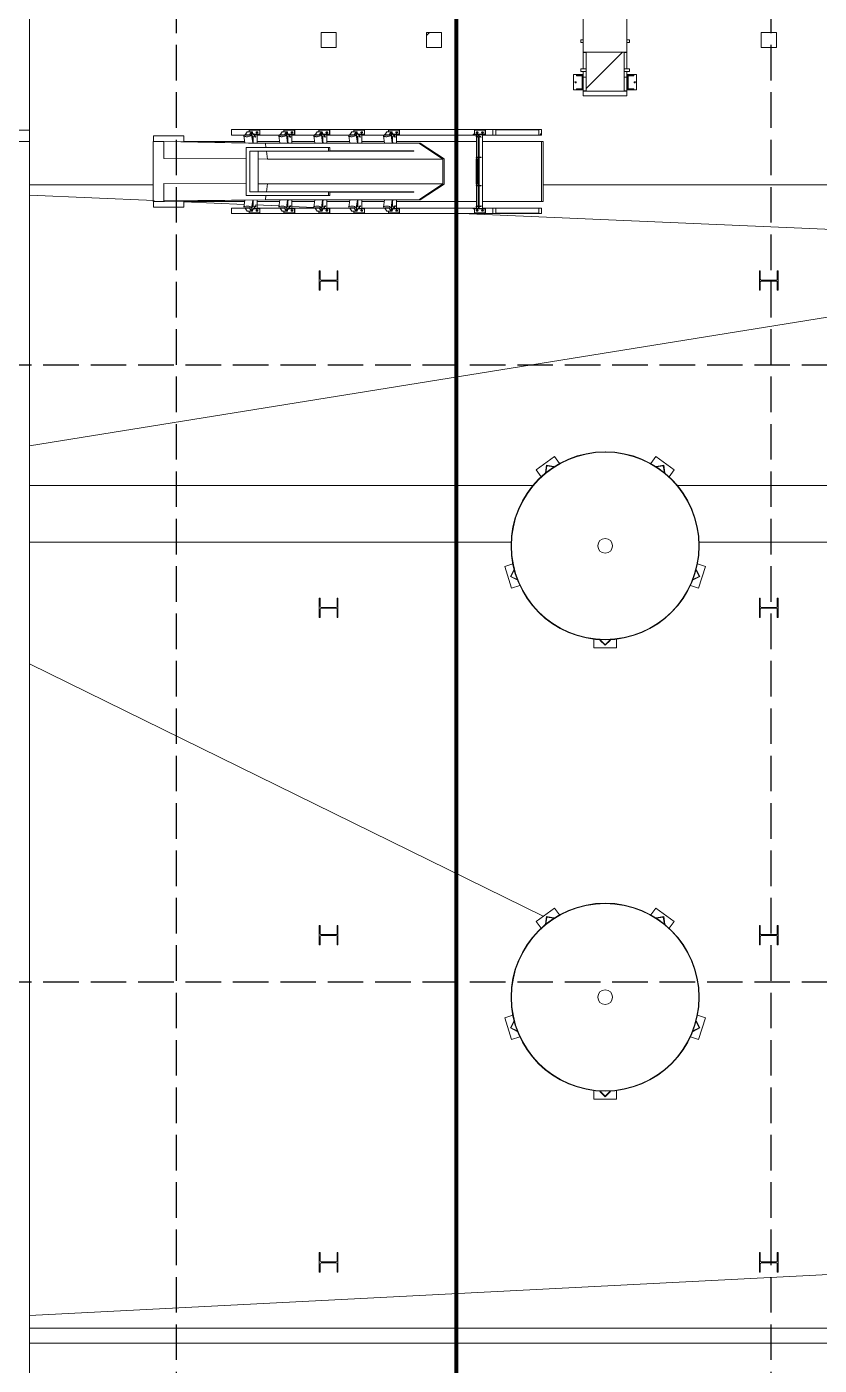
# Model space of a CAD drawing. Header units: millimetres. Extents: x 91119 to 792617, y 23924 to 150567.
# Drawn here: x 671117 to 681647, y 88344 to 106135 of the extents above; entities that cross this region are included whole.
import ezdxf

# ---------------------------------------------------------------- set-up
doc = ezdxf.new("R2010")
doc.units = ezdxf.units.MM
doc.header["$LTSCALE"] = 100
doc.linetypes.add('121217 IES and EMR$0$XKITLINE03', pattern=[6.299213, 4.724409, -1.574803])
doc.linetypes.add('DASHED', pattern=[19.05, 12.7, -6.35])
for name, color, linetype in [('121217 IES and EMR$0$grid', 8, 'Continuous'), ('121217 IES and EMR$0$Xref', 8, 'Continuous'), ('FA', 1, 'Continuous')]:
    doc.layers.add(name, color=color, linetype=linetype)

msp = doc.modelspace()

# ---------------------------------------------------------------- linework, layer by layer
at = {"layer": '121217 IES and EMR$0$grid', "linetype": '121217 IES and EMR$0$XKITLINE03'}
for p, q in [((673102, 144949), (673102, 30568)), ((681002, 144949), (681002, 30568)), ((768187, 101636), (614302, 101636)), ((768187, 93436), (614302, 93436))]:
    msp.add_line(p, q, dxfattribs=at)
at = {"layer": '121217 IES and EMR$0$Xref', "linetype": 'Continuous', "lineweight": 20}
for p, q in [((671152, 104762), (671152, 110498)), ((678512, 106264), (678512, 105797)), ((679092, 106264), (679092, 105797)), ((678477, 105962), (678477, 105927)), ((678512, 105962), (678477, 105962)), ((678477, 105927), (678512, 105927)), ((679127, 105962), (679092, 105962)), ((679092, 105927), (679127, 105927)), ((679127, 105962), (679127, 105927)), ((678512, 105792), (678512, 105797)), ((679092, 105797), (678512, 105797)), ((678512, 105577), (678512, 105792)), ((678512, 105792), (678550, 105792)), ((678550, 105792), (678550, 105285)), ((679054, 105792), (679092, 105792)), ((679054, 105285), (679054, 105792)), ((679092, 105792), (679092, 105797)), ((679092, 105792), (679092, 105577)), ((678477, 105542), (678477, 105577)), ((678550, 105577), (678477, 105577)), ((678477, 105542), (678550, 105542)), ((678512, 105465), (678512, 105542)), ((679127, 105577), (679054, 105577)), ((679054, 105542), (679127, 105542)), ((679092, 105542), (679092, 105465)), ((679127, 105542), (679127, 105577)), ((678383, 105499), (678487, 105499)), ((678383, 105296), (678383, 105499)), ((678420, 105494), (678480, 105494)), ((678420, 105484), (678420, 105494)), ((678480, 105484), (678420, 105484)), ((678480, 105494), (678496, 105494)), ((678480, 105484), (678480, 105494)), ((678480, 105484), (678496, 105484)), ((678487, 105499), (678496, 105499)), ((678496, 105499), (678506, 105499)), ((678496, 105499), (678496, 105486)), ((678496, 105308), (678496, 105486)), ((678506, 105486), (678506, 105499)), ((678506, 105308), (678506, 105486)), ((678550, 105465), (678512, 105465)), ((678512, 105285), (678512, 105465)), ((679054, 105465), (679092, 105465)), ((679092, 105465), (679092, 105285)), ((679107, 105499), (679098, 105499)), ((679098, 105499), (679098, 105486)), ((679098, 105486), (679098, 105308)), ((679107, 105499), (679117, 105499)), ((679107, 105486), (679107, 105499)), ((679123, 105494), (679107, 105494)), ((679107, 105308), (679107, 105486)), ((679123, 105484), (679107, 105484)), ((679117, 105499), (679220, 105499)), ((679123, 105494), (679183, 105494)), ((679123, 105484), (679123, 105494)), ((679183, 105484), (679123, 105484)), ((679183, 105484), (679183, 105494)), ((679220, 105296), (679220, 105499)), ((678487, 105296), (678383, 105296)), ((678420, 105310), (678480, 105310)), ((678420, 105300), (678420, 105310)), ((678480, 105300), (678420, 105300)), ((678480, 105310), (678496, 105310)), ((678480, 105300), (678480, 105310)), ((678480, 105300), (678496, 105300)), ((678496, 105296), (678487, 105296)), ((678496, 105308), (678496, 105296)), ((678496, 105296), (678506, 105296)), ((678506, 105296), (678506, 105308)), ((678550, 105285), (678512, 105285)), ((678512, 105280), (678512, 105285)), ((678512, 105280), (678512, 105219)), ((678512, 105280), (679092, 105280)), ((678512, 105219), (679092, 105219)), ((679092, 105285), (679054, 105285)), ((679092, 105280), (679092, 105285)), ((679092, 105280), (679092, 105219)), ((679098, 105308), (679098, 105296)), ((679107, 105296), (679098, 105296)), ((679123, 105310), (679107, 105310)), ((679107, 105296), (679107, 105308)), ((679123, 105300), (679107, 105300)), ((679117, 105296), (679107, 105296)), ((679220, 105296), (679117, 105296)), ((679123, 105310), (679183, 105310)), ((679123, 105300), (679123, 105310)), ((679183, 105300), (679123, 105300)), ((679183, 105300), (679183, 105310)), ((671152, 104762), (670352, 104762)), ((671152, 104762), (671152, 104609)), ((672802, 104686), (672802, 104611)), ((673202, 104686), (672802, 104686)), ((673202, 104607), (673202, 104686)), ((673838, 104771), (677310, 104771)), ((673838, 104771), (673838, 104696)), ((673838, 104696), (674009, 104696)), ((674003, 104684), (674016, 104593)), ((674020, 104698), (674047, 104739)), ((674020, 104698), (674077, 104698)), ((674021, 104694), (674020, 104698)), ((674021, 104694), (674078, 104694)), ((674047, 104739), (674104, 104739)), ((674070, 104761), (674070, 104739)), ((674070, 104761), (674212, 104761)), ((674077, 104698), (674104, 104739)), ((674078, 104694), (674077, 104698)), ((674103, 104733), (674078, 104694)), ((674109, 104740), (674102, 104740)), ((674124, 104591), (674103, 104733)), ((674104, 104739), (674125, 104591)), ((674119, 104592), (674104, 104699)), ((674105, 104736), (674106, 104736)), ((674105, 104731), (674106, 104731)), ((674106, 104736), (674160, 104670)), ((674106, 104731), (674106, 104736)), ((674160, 104666), (674106, 104731)), ((674123, 104675), (674114, 104670)), ((674123, 104675), (674123, 104607)), ((674156, 104666), (674123, 104675)), ((674130, 104707), (674196, 104707)), ((674135, 104701), (674196, 104701)), ((674156, 104666), (674160, 104666)), ((674160, 104670), (674160, 104666)), ((674173, 104740), (674180, 104740)), ((674180, 104722), (674173, 104722)), ((674179, 104732), (674177, 104732)), ((674177, 104731), (674179, 104731)), ((674177, 104701), (674177, 104591)), ((674177, 104696), (674473, 104696)), ((674210, 104707), (674196, 104707)), ((674196, 104707), (674196, 104701)), ((674196, 104701), (674214, 104701)), ((674212, 104761), (674212, 104715)), ((674214, 104761), (674212, 104761)), ((674214, 104701), (674214, 104761)), ((674467, 104684), (674480, 104590)), ((674483, 104698), (674511, 104739)), ((674483, 104698), (674541, 104698)), ((674484, 104694), (674483, 104698)), ((674484, 104694), (674541, 104694)), ((674511, 104739), (674568, 104739)), ((674533, 104761), (674533, 104739)), ((674533, 104761), (674676, 104761)), ((674541, 104698), (674568, 104739)), ((674567, 104733), (674541, 104694)), ((674541, 104694), (674541, 104698)), ((674572, 104740), (674566, 104740)), ((674588, 104590), (674567, 104733)), ((674568, 104739), (674589, 104590)), ((674568, 104736), (674570, 104736)), ((674583, 104590), (674568, 104699)), ((674569, 104731), (674570, 104736)), ((674623, 104666), (674569, 104731)), ((674569, 104731), (674569, 104731)), ((674570, 104736), (674624, 104670)), ((674587, 104675), (674578, 104670)), ((674587, 104675), (674587, 104607)), ((674620, 104666), (674587, 104675)), ((674593, 104707), (674659, 104707)), ((674598, 104701), (674659, 104701)), ((674620, 104666), (674623, 104666)), ((674624, 104670), (674623, 104666)), ((674637, 104740), (674644, 104740)), ((674644, 104722), (674637, 104722)), ((674642, 104732), (674640, 104732)), ((674640, 104731), (674642, 104731)), ((674640, 104701), (674640, 104590)), ((674640, 104696), (674936, 104696)), ((674674, 104707), (674659, 104707)), ((674659, 104707), (674659, 104701)), ((674659, 104701), (674678, 104701)), ((674676, 104761), (674676, 104715)), ((674678, 104761), (674676, 104761)), ((674678, 104701), (674678, 104761)), ((674930, 104684), (674944, 104590)), ((674947, 104698), (674974, 104739)), ((674947, 104698), (675004, 104698)), ((674948, 104694), (674947, 104698)), ((674948, 104694), (675005, 104694)), ((674974, 104739), (675031, 104739)), ((674997, 104761), (674997, 104739)), ((674997, 104761), (675140, 104761)), ((675004, 104698), (675031, 104739)), ((675005, 104694), (675004, 104698)), ((675031, 104733), (675005, 104694)), ((675036, 104740), (675029, 104740)), ((675031, 104739), (675053, 104590)), ((675051, 104590), (675031, 104733)), ((675047, 104590), (675031, 104699)), ((675032, 104736), (675034, 104736)), ((675033, 104731), (675034, 104736)), ((675087, 104666), (675033, 104731)), ((675033, 104731), (675033, 104731)), ((675034, 104736), (675088, 104670)), ((675050, 104675), (675041, 104670)), ((675050, 104675), (675050, 104607)), ((675083, 104666), (675050, 104675)), ((675057, 104707), (675123, 104707)), ((675062, 104701), (675123, 104701)), ((675083, 104666), (675087, 104666)), ((675088, 104670), (675087, 104666)), ((675101, 104740), (675107, 104740)), ((675107, 104722), (675101, 104722)), ((675106, 104732), (675104, 104732)), ((675104, 104731), (675106, 104731)), ((675104, 104701), (675104, 104590)), ((675104, 104696), (675400, 104696)), ((675137, 104707), (675123, 104707)), ((675123, 104707), (675123, 104701)), ((675123, 104701), (675142, 104701)), ((675140, 104761), (675140, 104715)), ((675142, 104761), (675140, 104761)), ((675142, 104701), (675142, 104761)), ((675394, 104684), (675408, 104590)), ((675411, 104698), (675438, 104739)), ((675411, 104698), (675468, 104698)), ((675411, 104694), (675411, 104698)), ((675411, 104694), (675468, 104694)), ((675438, 104739), (675495, 104739)), ((675461, 104761), (675461, 104739)), ((675461, 104761), (675603, 104761)), ((675468, 104698), (675495, 104739)), ((675494, 104733), (675468, 104694)), ((675468, 104694), (675468, 104698)), ((675500, 104740), (675493, 104740)), ((675515, 104590), (675494, 104733)), ((675495, 104739), (675517, 104590)), ((675511, 104590), (675495, 104699)), ((675496, 104736), (675497, 104736)), ((675496, 104731), (675497, 104731)), ((675497, 104736), (675551, 104670)), ((675497, 104731), (675497, 104736)), ((675551, 104666), (675497, 104731)), ((675514, 104675), (675505, 104670)), ((675514, 104675), (675514, 104607)), ((675547, 104666), (675514, 104675)), ((675521, 104707), (675587, 104707)), ((675526, 104701), (675587, 104701)), ((675547, 104666), (675551, 104666)), ((675551, 104670), (675551, 104666)), ((675564, 104740), (675571, 104740)), ((675571, 104722), (675564, 104722)), ((675570, 104732), (675568, 104732)), ((675568, 104731), (675570, 104731)), ((675568, 104701), (675568, 104590)), ((675568, 104696), (675863, 104696)), ((675601, 104707), (675587, 104707)), ((675587, 104707), (675587, 104701)), ((675587, 104701), (675605, 104701)), ((675603, 104761), (675603, 104715)), ((675605, 104761), (675603, 104761)), ((675605, 104701), (675605, 104761)), ((675858, 104684), (675871, 104590)), ((675874, 104698), (675902, 104739)), ((675874, 104698), (675931, 104698)), ((675875, 104694), (675874, 104698)), ((675875, 104694), (675932, 104694)), ((675902, 104739), (675959, 104739)), ((675924, 104761), (675924, 104739)), ((675924, 104761), (676067, 104761)), ((675931, 104698), (675959, 104739)), ((675932, 104694), (675931, 104698)), ((675958, 104733), (675932, 104694)), ((675963, 104740), (675957, 104740)), ((675979, 104590), (675958, 104733)), ((675974, 104590), (675958, 104699)), ((675959, 104739), (675980, 104590)), ((675959, 104736), (675961, 104736)), ((675960, 104731), (675961, 104736)), ((676014, 104666), (675960, 104731)), ((675960, 104731), (675960, 104731)), ((675961, 104736), (676015, 104670)), ((675978, 104675), (675969, 104670)), ((675978, 104675), (675978, 104607)), ((676011, 104666), (675978, 104675)), ((675984, 104707), (676050, 104707)), ((675989, 104701), (676050, 104701)), ((676011, 104666), (676014, 104666)), ((676015, 104670), (676014, 104666)), ((676028, 104740), (676035, 104740)), ((676035, 104722), (676028, 104722)), ((676033, 104732), (676031, 104732)), ((676031, 104731), (676033, 104731)), ((676031, 104701), (676031, 104590)), ((676031, 104696), (677092, 104696)), ((676065, 104707), (676050, 104707)), ((676050, 104707), (676050, 104701)), ((676050, 104701), (676069, 104701)), ((676067, 104761), (676067, 104715)), ((676069, 104761), (676067, 104761)), ((676069, 104701), (676069, 104761)), ((677049, 104707), (677116, 104707)), ((677049, 104707), (677049, 104701)), ((677049, 104701), (677116, 104701)), ((677066, 104761), (677208, 104761)), ((677066, 104761), (677066, 104715)), ((677089, 104682), (677116, 104679)), ((677089, 104682), (677089, 104677)), ((677099, 104666), (677089, 104677)), ((677116, 104674), (677089, 104677)), ((677092, 104701), (677092, 104682)), ((677092, 104674), (677092, 104403)), ((677105, 104740), (677098, 104740)), ((677098, 104722), (677105, 104722)), ((677099, 104666), (677102, 104666)), ((677103, 104732), (677101, 104732)), ((677101, 104731), (677103, 104731)), ((677116, 104674), (677102, 104666)), ((677116, 104707), (677116, 104701)), ((677200, 104707), (677116, 104707)), ((677116, 104701), (677116, 104679)), ((677116, 104701), (677116, 104701)), ((677116, 104674), (677116, 104403)), ((677129, 104701), (677200, 104701)), ((677129, 104678), (677129, 104701)), ((677129, 104678), (677152, 104675)), ((677152, 104666), (677129, 104672)), ((677152, 104670), (677129, 104672)), ((677129, 104403), (677129, 104672)), ((677152, 104675), (677156, 104670)), ((677152, 104675), (677152, 104670)), ((677156, 104666), (677152, 104670)), ((677152, 104666), (677156, 104666)), ((677156, 104670), (677156, 104666)), ((677169, 104740), (677176, 104740)), ((677176, 104722), (677169, 104722)), ((677172, 104701), (677172, 103721)), ((677172, 104696), (677310, 104696)), ((677174, 104732), (677173, 104732)), ((677173, 104731), (677174, 104731)), ((677206, 104707), (677200, 104707)), ((677200, 104707), (677200, 104701)), ((677200, 104701), (677210, 104701)), ((677208, 104761), (677208, 104715)), ((677210, 104761), (677208, 104761)), ((677210, 104701), (677210, 104761)), ((677958, 104771), (677310, 104771)), ((677310, 104771), (677310, 104696)), ((677310, 104696), (677349, 104696)), ((677349, 104765), (677919, 104765)), ((677349, 104696), (677349, 104765)), ((677349, 104696), (677919, 104696)), ((677919, 104765), (677919, 104696)), ((677919, 104696), (677958, 104696)), ((677958, 104696), (677958, 104771)), ((670352, 104609), (671152, 104609)), ((671152, 85678), (671152, 104609)), ((672796, 104611), (672938, 104611)), ((672796, 104611), (672796, 103811)), ((672938, 104611), (672938, 104385)), ((672938, 104611), (672940, 104611)), ((674288, 104582), (672938, 104611)), ((674287, 104587), (672940, 104611)), ((673202, 104611), (674013, 104611)), ((673887, 104594), (673884, 104594)), ((674289, 104590), (673887, 104594)), ((674034, 104531), (674034, 103891)), ((675126, 104531), (674034, 104531)), ((674082, 104481), (674082, 103941)), ((674082, 104481), (675126, 104481)), ((674177, 104611), (674477, 104611)), ((674190, 104481), (674190, 103941)), ((674287, 104587), (674289, 104590)), ((674287, 104587), (676327, 104587)), ((674288, 104582), (674287, 104587)), ((674295, 104531), (674288, 104582)), ((674289, 104590), (676345, 104590)), ((674317, 104377), (674302, 104481)), ((674640, 104611), (674941, 104611)), ((675104, 104611), (675404, 104611)), ((675126, 104481), (675126, 104531)), ((675142, 104531), (675126, 104531)), ((676259, 104481), (675126, 104481)), ((675142, 104531), (675142, 104486)), ((676259, 104486), (675142, 104486)), ((675568, 104611), (675868, 104611)), ((676031, 104611), (677092, 104611)), ((676259, 104486), (676259, 104481)), ((676327, 104587), (676345, 104590)), ((676644, 104377), (676327, 104587)), ((676345, 104590), (676663, 104379)), ((677172, 104611), (677958, 104611)), ((677958, 104611), (677977, 104611)), ((677958, 103811), (677958, 104611)), ((677977, 103811), (677977, 104611)), ((674034, 104379), (672938, 104385)), ((674317, 104377), (674190, 104378)), ((674317, 104377), (676644, 104377)), ((676644, 104046), (676644, 104377)), ((676663, 104379), (676663, 104044)), ((677089, 104403), (677116, 104403)), ((677089, 104403), (677089, 104398)), ((677116, 104398), (677089, 104398)), ((677103, 104379), (677089, 104379)), ((677089, 104379), (677089, 104044)), ((677092, 104398), (677092, 104379)), ((677103, 104044), (677103, 104379)), ((677116, 104398), (677116, 104024)), ((677129, 104403), (677152, 104403)), ((677152, 104398), (677129, 104398)), ((677129, 104024), (677129, 104398)), ((677152, 104403), (677156, 104403)), ((677152, 104403), (677152, 104398)), ((677156, 104398), (677152, 104398)), ((677156, 104403), (677156, 104398)), ((671152, 104036), (672796, 104036)), ((674034, 104047), (672938, 104052)), ((672938, 103820), (672938, 104052)), ((674082, 103941), (675126, 103941)), ((674317, 104046), (674190, 104046)), ((674302, 103941), (674317, 104046)), ((674317, 104046), (676644, 104046)), ((676259, 103941), (675126, 103941)), ((675126, 103891), (675126, 103941)), ((676259, 103936), (675142, 103936)), ((675142, 103936), (675142, 103891)), ((676259, 103941), (676259, 103936)), ((676327, 103836), (676644, 104046)), ((676663, 104044), (676345, 103833)), ((677089, 104044), (677103, 104044)), ((677089, 104024), (677116, 104024)), ((677089, 104024), (677089, 104019)), ((677116, 104019), (677089, 104019)), ((677092, 104044), (677092, 104024)), ((677092, 104019), (677092, 103749)), ((677116, 104019), (677116, 103749)), ((677129, 104024), (677152, 104024)), ((677152, 104019), (677129, 104019)), ((677129, 103750), (677129, 104019)), ((677152, 104024), (677156, 104024)), ((677152, 104024), (677152, 104019)), ((677156, 104019), (677152, 104019)), ((677156, 104024), (677156, 104019)), ((677977, 104036), (687252, 104036)), ((671152, 103896), (672809, 103825)), ((672796, 103811), (672938, 103811)), ((672802, 103811), (672802, 103736)), ((672802, 103736), (673202, 103736)), ((674287, 103836), (672938, 103820)), ((674289, 103833), (672938, 103814)), ((673648, 103824), (672938, 103811)), ((672938, 103814), (672938, 103820)), ((672938, 103811), (672938, 103814)), ((672938, 103811), (672940, 103811)), ((672948, 103812), (672940, 103811)), ((673202, 103736), (673202, 103816)), ((673202, 103811), (674013, 103811)), ((673202, 103809), (674008, 103774)), ((673838, 103726), (674020, 103726)), ((673838, 103651), (673838, 103726)), ((674016, 103829), (674003, 103738)), ((674020, 103724), (674021, 103729)), ((674021, 103729), (674078, 103729)), ((674034, 103891), (675126, 103891)), ((674077, 103724), (674078, 103729)), ((674078, 103729), (674103, 103690)), ((674103, 103690), (674124, 103831)), ((674125, 103831), (674104, 103683)), ((674104, 103724), (674119, 103831)), ((674106, 103692), (674160, 103757)), ((674160, 103752), (674106, 103687)), ((674114, 103753), (674123, 103747)), ((674123, 103816), (674123, 103747)), ((674123, 103747), (674156, 103757)), ((674156, 103757), (674160, 103757)), ((674158, 103768), (674469, 103755)), ((674160, 103757), (674160, 103752)), ((674177, 103832), (674177, 103721)), ((674177, 103811), (674477, 103811)), ((674177, 103726), (674484, 103726)), ((674287, 103836), (674295, 103891)), ((674287, 103836), (676327, 103836)), ((674289, 103833), (674287, 103836)), ((674289, 103833), (676345, 103833)), ((674480, 103833), (674467, 103738)), ((674483, 103724), (674484, 103729)), ((674484, 103729), (674541, 103729)), ((674541, 103724), (674541, 103729)), ((674541, 103729), (674567, 103690)), ((674567, 103690), (674588, 103833)), ((674589, 103833), (674568, 103683)), ((674568, 103724), (674583, 103833)), ((674569, 103692), (674623, 103757)), ((674624, 103752), (674570, 103687)), ((674578, 103753), (674587, 103747)), ((674587, 103816), (674587, 103747)), ((674587, 103747), (674620, 103757)), ((674620, 103757), (674623, 103757)), ((674623, 103757), (674624, 103752)), ((674640, 103833), (674640, 103721)), ((674640, 103811), (674941, 103811)), ((674640, 103747), (674932, 103735)), ((674640, 103726), (674947, 103726)), ((674944, 103833), (674930, 103738)), ((674947, 103724), (674948, 103729)), ((674948, 103729), (675005, 103729)), ((675004, 103724), (675005, 103729)), ((675005, 103729), (675031, 103690)), ((675053, 103833), (675031, 103683)), ((675031, 103690), (675051, 103833)), ((675031, 103724), (675047, 103833)), ((675033, 103692), (675087, 103757)), ((675088, 103752), (675034, 103687)), ((675041, 103753), (675050, 103747)), ((675050, 103816), (675050, 103747)), ((675050, 103747), (675083, 103757)), ((675083, 103757), (675087, 103757)), ((675087, 103757), (675088, 103752)), ((675104, 103833), (675104, 103721)), ((675104, 103811), (675404, 103811)), ((675104, 103726), (675411, 103726)), ((675126, 103891), (675142, 103891)), ((675408, 103833), (675394, 103738)), ((675411, 103729), (675468, 103729)), ((675411, 103724), (675411, 103729)), ((675468, 103724), (675468, 103729)), ((675468, 103729), (675494, 103690)), ((675494, 103690), (675515, 103833)), ((675517, 103833), (675495, 103683)), ((675495, 103724), (675511, 103833)), ((675497, 103692), (675551, 103757)), ((675551, 103752), (675497, 103687)), ((675505, 103753), (675514, 103747)), ((675514, 103816), (675514, 103747)), ((675514, 103747), (675547, 103757)), ((675547, 103757), (675551, 103757)), ((675551, 103757), (675551, 103752)), ((675568, 103833), (675568, 103721)), ((675568, 103811), (675868, 103811)), ((675568, 103726), (675875, 103726)), ((675871, 103833), (675858, 103738)), ((675874, 103724), (675875, 103729)), ((675875, 103729), (675932, 103729)), ((675931, 103724), (675932, 103729)), ((675932, 103729), (675958, 103690)), ((675958, 103690), (675979, 103833)), ((675958, 103724), (675974, 103833)), ((675980, 103833), (675959, 103683)), ((675960, 103692), (676014, 103757)), ((676015, 103752), (675961, 103687)), ((675969, 103753), (675978, 103747)), ((675978, 103816), (675978, 103747)), ((675978, 103747), (676011, 103757)), ((676011, 103757), (676014, 103757)), ((676014, 103757), (676015, 103752)), ((676031, 103833), (676031, 103721)), ((676031, 103811), (677092, 103811)), ((676031, 103726), (677092, 103726)), ((676345, 103833), (676327, 103836)), ((677089, 103746), (677099, 103757)), ((677089, 103746), (677116, 103749)), ((677089, 103746), (677089, 103740)), ((677116, 103744), (677089, 103740)), ((677092, 103741), (677092, 103721)), ((677099, 103757), (677102, 103757)), ((677102, 103757), (677116, 103749)), ((677116, 103744), (677116, 103721)), ((677129, 103750), (677152, 103757)), ((677129, 103750), (677152, 103753)), ((677152, 103748), (677129, 103745)), ((677129, 103721), (677129, 103745)), ((677152, 103757), (677156, 103757)), ((677152, 103753), (677156, 103757)), ((677152, 103753), (677152, 103748)), ((677156, 103752), (677152, 103748)), ((677156, 103757), (677156, 103752)), ((677172, 103811), (677958, 103811)), ((677172, 103726), (677310, 103726)), ((677310, 103651), (677310, 103726)), ((677310, 103726), (677349, 103726)), ((677349, 103726), (677349, 103657)), ((677349, 103726), (677919, 103726)), ((677919, 103657), (677919, 103726)), ((677919, 103726), (677958, 103726)), ((677958, 103811), (677977, 103811)), ((677958, 103726), (677958, 103651)), ((673838, 103651), (677310, 103651)), ((674020, 103724), (674077, 103724)), ((674047, 103683), (674020, 103724)), ((674047, 103683), (674104, 103683)), ((674070, 103683), (674070, 103661)), ((674070, 103661), (674212, 103661)), ((674104, 103683), (674077, 103724)), ((674102, 103682), (674109, 103682)), ((674105, 103692), (674106, 103692)), ((674105, 103687), (674106, 103687)), ((674106, 103687), (674106, 103692)), ((674130, 103715), (674196, 103715)), ((674135, 103721), (674196, 103721)), ((674173, 103700), (674180, 103700)), ((674180, 103682), (674173, 103682)), ((674179, 103692), (674177, 103692)), ((674177, 103691), (674179, 103691)), ((674196, 103721), (674196, 103715)), ((674214, 103721), (674196, 103721)), ((674196, 103715), (674210, 103715)), ((674212, 103707), (674212, 103661)), ((674212, 103661), (674214, 103661)), ((674214, 103661), (674214, 103721)), ((674483, 103724), (674541, 103724)), ((674511, 103683), (674483, 103724)), ((674511, 103683), (674568, 103683)), ((674533, 103683), (674533, 103661)), ((674533, 103661), (674676, 103661)), ((674568, 103683), (674541, 103724)), ((674566, 103682), (674572, 103682)), ((674568, 103687), (674570, 103687)), ((674569, 103692), (674569, 103692)), ((674570, 103687), (674569, 103692)), ((674593, 103715), (674659, 103715)), ((674598, 103721), (674659, 103721)), ((674637, 103700), (674644, 103700)), ((674644, 103682), (674637, 103682)), ((674642, 103692), (674640, 103692)), ((674640, 103691), (674642, 103691)), ((674659, 103721), (674659, 103715)), ((674678, 103721), (674659, 103721)), ((674659, 103715), (674674, 103715)), ((674676, 103707), (674676, 103661)), ((674676, 103661), (674678, 103661)), ((674678, 103661), (674678, 103721)), ((674947, 103724), (675004, 103724)), ((674974, 103683), (674947, 103724)), ((674974, 103683), (675031, 103683)), ((674997, 103683), (674997, 103661)), ((674997, 103661), (675140, 103661)), ((675031, 103683), (675004, 103724)), ((675029, 103682), (675036, 103682)), ((675032, 103687), (675034, 103687)), ((675033, 103692), (675033, 103692)), ((675034, 103687), (675033, 103692)), ((675057, 103715), (675123, 103715)), ((675062, 103721), (675123, 103721)), ((675101, 103700), (675107, 103700)), ((675107, 103682), (675101, 103682)), ((675106, 103692), (675104, 103692)), ((675104, 103691), (675106, 103691)), ((675123, 103721), (675123, 103715)), ((675142, 103721), (675123, 103721)), ((675123, 103715), (675137, 103715)), ((675140, 103707), (675140, 103661)), ((675140, 103661), (675142, 103661)), ((675142, 103661), (675142, 103721)), ((675411, 103724), (675468, 103724)), ((675438, 103683), (675411, 103724)), ((675438, 103683), (675495, 103683)), ((675461, 103683), (675461, 103661)), ((675461, 103661), (675603, 103661)), ((675495, 103683), (675468, 103724)), ((675493, 103682), (675500, 103682)), ((675496, 103692), (675497, 103692)), ((675496, 103687), (675497, 103687)), ((675497, 103687), (675497, 103692)), ((675521, 103715), (675587, 103715)), ((675526, 103721), (675587, 103721)), ((675564, 103700), (675571, 103700)), ((675571, 103682), (675564, 103682)), ((675570, 103692), (675568, 103692)), ((675568, 103691), (675570, 103691)), ((675587, 103721), (675587, 103715)), ((675605, 103721), (675587, 103721)), ((675587, 103715), (675601, 103715)), ((675603, 103707), (675603, 103661)), ((675603, 103661), (675605, 103661)), ((675605, 103661), (675605, 103721)), ((675874, 103724), (675931, 103724)), ((675902, 103683), (675874, 103724)), ((675902, 103683), (675959, 103683)), ((675924, 103683), (675924, 103661)), ((675924, 103661), (676067, 103661)), ((675959, 103683), (675931, 103724)), ((675957, 103682), (675963, 103682)), ((675959, 103687), (675961, 103687)), ((675960, 103692), (675960, 103692)), ((675961, 103687), (675960, 103692)), ((675984, 103715), (676050, 103715)), ((675989, 103721), (676050, 103721)), ((676028, 103700), (676035, 103700)), ((676035, 103682), (676028, 103682)), ((676033, 103692), (676031, 103692)), ((676031, 103691), (676033, 103691)), ((676050, 103721), (676050, 103715)), ((676069, 103721), (676050, 103721)), ((676050, 103715), (676065, 103715)), ((676067, 103707), (676067, 103661)), ((676067, 103661), (676069, 103661)), ((676069, 103661), (676069, 103721)), ((676892, 103651), (685666, 103278)), ((677049, 103721), (677116, 103721)), ((677049, 103721), (677049, 103715)), ((677049, 103715), (677116, 103715)), ((677066, 103707), (677066, 103661)), ((677066, 103661), (677208, 103661)), ((677105, 103700), (677098, 103700)), ((677098, 103682), (677105, 103682)), ((677103, 103692), (677101, 103692)), ((677101, 103691), (677103, 103691)), ((677116, 103721), (677116, 103721)), ((677116, 103721), (677116, 103715)), ((677116, 103715), (677200, 103715)), ((677200, 103721), (677129, 103721)), ((677169, 103700), (677176, 103700)), ((677176, 103682), (677169, 103682)), ((677174, 103692), (677173, 103692)), ((677173, 103691), (677174, 103691)), ((677210, 103721), (677200, 103721)), ((677200, 103721), (677200, 103715)), ((677200, 103715), (677206, 103715)), ((677208, 103707), (677208, 103661)), ((677208, 103661), (677210, 103661)), ((677210, 103661), (677210, 103721)), ((677958, 103651), (677310, 103651)), ((677349, 103657), (677919, 103657)), ((671152, 100567), (685690, 102907)), ((678127, 100421), (677884, 100244)), ((678194, 100329), (678127, 100421)), ((679477, 100421), (679410, 100329)), ((679720, 100244), (679477, 100421)), ((677884, 100244), (677951, 100152)), ((678024, 100307), (678008, 100208)), ((678008, 100208), (678014, 100208)), ((678014, 100208), (678029, 100300)), ((678122, 100292), (678024, 100307)), ((678029, 100300), (678121, 100286)), ((678121, 100286), (678122, 100292)), ((679580, 100307), (679481, 100292)), ((679481, 100292), (679482, 100286)), ((679482, 100286), (679575, 100300)), ((679575, 100300), (679589, 100208)), ((679595, 100208), (679580, 100307)), ((679589, 100208), (679595, 100208)), ((679652, 100152), (679720, 100244)), ((677841, 100036), (671152, 100036)), ((687252, 100036), (679762, 100036)), ((671152, 99286), (677553, 99286)), ((680051, 99286), (687252, 99286)), ((677575, 98996), (677467, 98960)), ((677467, 98960), (677559, 98675)), ((680137, 98960), (680028, 98996)), ((680044, 98675), (680137, 98960)), ((677588, 98916), (677543, 98827)), ((677543, 98827), (677632, 98782)), ((677551, 98830), (677594, 98914)), ((677635, 98787), (677551, 98830)), ((677594, 98914), (677588, 98916)), ((677632, 98782), (677635, 98787)), ((680053, 98830), (679969, 98787)), ((679969, 98787), (679972, 98782)), ((679972, 98782), (680061, 98827)), ((680015, 98916), (680010, 98914)), ((680010, 98914), (680053, 98830)), ((680061, 98827), (680015, 98916)), ((677559, 98675), (677668, 98710)), ((679936, 98710), (680044, 98675)), ((678652, 97995), (678652, 97881)), ((678652, 97881), (678952, 97881)), ((678735, 97988), (678731, 97983)), ((678731, 97983), (678802, 97913)), ((678802, 97921), (678735, 97988)), ((678868, 97988), (678802, 97921)), ((678802, 97913), (678872, 97983)), ((678872, 97983), (678868, 97988)), ((678952, 97881), (678952, 97995)), ((671152, 97666), (677979, 94314)), ((678127, 94421), (677884, 94244)), ((678024, 94307), (678008, 94208)), ((678014, 94208), (678029, 94300)), ((678122, 94292), (678024, 94307)), ((678029, 94300), (678121, 94286)), ((678194, 94329), (678127, 94421)), ((679477, 94421), (679410, 94329)), ((679720, 94244), (679477, 94421)), ((679580, 94307), (679481, 94292)), ((679482, 94286), (679575, 94300)), ((679575, 94300), (679589, 94208)), ((679595, 94208), (679580, 94307)), ((677884, 94244), (677951, 94152)), ((678008, 94208), (678014, 94208)), ((678121, 94286), (678122, 94292)), ((679481, 94292), (679482, 94286)), ((679589, 94208), (679595, 94208)), ((679652, 94152), (679720, 94244)), ((677575, 92996), (677467, 92960)), ((677467, 92960), (677559, 92675)), ((677588, 92916), (677543, 92827)), ((677551, 92830), (677594, 92914)), ((677594, 92914), (677588, 92916)), ((680015, 92916), (680010, 92914)), ((680010, 92914), (680053, 92830)), ((680061, 92827), (680015, 92916)), ((680137, 92960), (680028, 92996)), ((680044, 92675), (680137, 92960)), ((677543, 92827), (677632, 92782)), ((677635, 92787), (677551, 92830)), ((677559, 92675), (677668, 92710)), ((677632, 92782), (677635, 92787)), ((679936, 92710), (680044, 92675)), ((680053, 92830), (679969, 92787)), ((679969, 92787), (679972, 92782)), ((679972, 92782), (680061, 92827)), ((678652, 91995), (678652, 91881)), ((678735, 91988), (678731, 91983)), ((678731, 91983), (678802, 91913)), ((678802, 91921), (678735, 91988)), ((678868, 91988), (678802, 91921)), ((678802, 91913), (678872, 91983)), ((678872, 91983), (678868, 91988)), ((678952, 91881), (678952, 91995)), ((678652, 91881), (678952, 91881)), ((671152, 89006), (685735, 89754)), ((671152, 88836), (687252, 88836)), ((687452, 88636), (671152, 88636))]:
    msp.add_line(p, q, dxfattribs=at)
at = {"layer": '121217 IES and EMR$0$Xref', "linetype": 'Continuous', "lineweight": 15}
for p, q in [((675027, 106061), (675227, 106061)), ((675027, 105861), (675027, 106061)), ((675227, 106061), (675227, 105861)), ((676427, 106061), (676627, 106061)), ((676427, 105861), (676427, 106061)), ((676627, 106061), (676627, 105861)), ((680877, 105861), (680877, 106061)), ((680877, 106061), (681077, 106061)), ((681077, 106061), (681077, 105861)), ((675227, 105861), (675027, 105861)), ((676627, 105861), (676427, 105861)), ((681077, 105861), (680877, 105861)), ((675002, 102890), (675002, 102632)), ((675014, 102890), (675002, 102890)), ((675014, 102780), (675014, 102890)), ((675240, 102890), (675240, 102780)), ((675252, 102890), (675240, 102890)), ((675252, 102632), (675252, 102890)), ((680852, 102890), (680852, 102632)), ((680864, 102890), (680852, 102890)), ((680864, 102780), (680864, 102890)), ((681090, 102890), (681090, 102780)), ((681102, 102890), (681090, 102890)), ((681102, 102632), (681102, 102890)), ((675014, 102632), (675014, 102743)), ((675227, 102767), (675027, 102767)), ((675027, 102755), (675227, 102755)), ((675240, 102743), (675240, 102632)), ((680864, 102632), (680864, 102743)), ((681077, 102767), (680877, 102767)), ((680877, 102755), (681077, 102755)), ((681090, 102743), (681090, 102632)), ((675002, 102632), (675014, 102632)), ((675240, 102632), (675252, 102632)), ((680852, 102632), (680864, 102632)), ((681090, 102632), (681102, 102632)), ((675002, 98540), (675002, 98282)), ((675014, 98540), (675002, 98540)), ((675014, 98430), (675014, 98540)), ((675014, 98282), (675014, 98393)), ((675227, 98417), (675027, 98417)), ((675027, 98405), (675227, 98405)), ((675240, 98540), (675240, 98430)), ((675252, 98540), (675240, 98540)), ((675240, 98393), (675240, 98282)), ((675252, 98282), (675252, 98540)), ((680852, 98540), (680852, 98282)), ((680864, 98540), (680852, 98540)), ((680864, 98430), (680864, 98540)), ((680864, 98282), (680864, 98393)), ((681077, 98417), (680877, 98417)), ((680877, 98405), (681077, 98405)), ((681090, 98540), (681090, 98430)), ((681102, 98540), (681090, 98540)), ((681090, 98393), (681090, 98282)), ((681102, 98282), (681102, 98540)), ((675002, 98282), (675014, 98282)), ((675240, 98282), (675252, 98282)), ((680852, 98282), (680864, 98282)), ((681090, 98282), (681102, 98282)), ((675002, 94190), (675002, 93932)), ((675014, 94190), (675002, 94190)), ((675014, 94080), (675014, 94190)), ((675240, 94190), (675240, 94080)), ((675252, 94190), (675240, 94190)), ((675252, 93932), (675252, 94190)), ((680852, 94190), (680852, 93932)), ((680864, 94190), (680852, 94190)), ((680864, 94080), (680864, 94190)), ((681090, 94190), (681090, 94080)), ((681102, 94190), (681090, 94190)), ((681102, 93932), (681102, 94190)), ((675014, 93932), (675014, 94043)), ((675227, 94067), (675027, 94067)), ((675027, 94055), (675227, 94055)), ((675240, 94043), (675240, 93932)), ((680864, 93932), (680864, 94043)), ((681077, 94067), (680877, 94067)), ((680877, 94055), (681077, 94055)), ((681090, 94043), (681090, 93932)), ((675002, 93932), (675014, 93932)), ((675240, 93932), (675252, 93932)), ((680852, 93932), (680864, 93932)), ((681090, 93932), (681102, 93932)), ((675002, 89840), (675002, 89582)), ((675014, 89840), (675002, 89840)), ((675014, 89730), (675014, 89840)), ((675014, 89582), (675014, 89693)), ((675227, 89717), (675027, 89717)), ((675027, 89705), (675227, 89705)), ((675240, 89840), (675240, 89730)), ((675252, 89840), (675240, 89840)), ((675240, 89693), (675240, 89582)), ((675252, 89582), (675252, 89840)), ((680852, 89840), (680852, 89582)), ((680864, 89840), (680852, 89840)), ((680864, 89730), (680864, 89840)), ((680864, 89582), (680864, 89693)), ((681077, 89717), (680877, 89717)), ((680877, 89705), (681077, 89705)), ((681090, 89840), (681090, 89730)), ((681102, 89840), (681090, 89840)), ((681090, 89693), (681090, 89582)), ((681102, 89582), (681102, 89840)), ((675002, 89582), (675014, 89582)), ((675240, 89582), (675252, 89582)), ((680852, 89582), (680864, 89582)), ((681090, 89582), (681102, 89582))]:
    msp.add_line(p, q, dxfattribs=at)
at = {"layer": '121217 IES and EMR$0$Xref', "linetype": 'Continuous', "lineweight": 0}
for p, q in [((676470, 106061), (676427, 106018)), ((679034, 105797), (678550, 105313)), ((678522, 105285), (678517, 105280)), ((677958, 104721), (677933, 104696)), ((675764, 103941), (675759, 103936)), ((678813, 100486), (678818, 100481)), ((677845, 100041), (677848, 100037)), ((680047, 99253), (680052, 99248)), ((677609, 98862), (677617, 98855)), ((679602, 98283), (679606, 98280)), ((678420, 98051), (678428, 98044)), ((679018, 94468), (679014, 94463)), ((679862, 93898), (679859, 93894)), ((677575, 93024), (677571, 93020)), ((678144, 92179), (678140, 92176))]:
    msp.add_line(p, q, dxfattribs=at)
at = {"layer": '121217 IES and EMR$0$Xref', "linetype": 'Continuous', "lineweight": 20}
for centre, radius in [((678409, 105397), 8.5), ((679195, 105397), 8.5), ((678802, 99236), 1250), ((678802, 99236), 1245), ((678802, 99236), 97.9), ((678802, 93236), 1250), ((678802, 93236), 1245), ((678802, 93236), 97.9)]:
    msp.add_circle(centre, radius, dxfattribs=at)
at = {"layer": '121217 IES and EMR$0$Xref', "linetype": 'Continuous', "lineweight": 15}
for centre, start, end in [((675027, 102780), 180, 270), ((675027, 102743), 90, 180), ((675227, 102780), 270, 0), ((675227, 102743), 0, 90), ((680877, 102780), 180, 270), ((680877, 102743), 90, 180), ((681077, 102780), 270, 0), ((681077, 102743), 0, 90), ((675027, 98430), 180, 270), ((675027, 98393), 90, 180), ((675227, 98430), 270, 0), ((675227, 98393), 0, 90), ((680877, 98430), 180, 270), ((680877, 98393), 90, 180), ((681077, 98430), 270, 0), ((681077, 98393), 0, 90), ((675027, 94080), 180, 270), ((675027, 94043), 90, 180), ((675227, 94080), 270, 0), ((675227, 94043), 0, 90), ((680877, 94080), 180, 270), ((680877, 94043), 90, 180), ((681077, 94080), 270, 0), ((681077, 94043), 0, 90), ((675027, 89730), 180, 270), ((675027, 89693), 90, 180), ((675227, 89730), 270, 0), ((675227, 89693), 0, 90), ((680877, 89730), 180, 270), ((680877, 89693), 90, 180), ((681077, 89730), 270, 0), ((681077, 89693), 0, 90)]:
    msp.add_arc(centre, 12.7, start, end, dxfattribs=at)
at = {"layer": '121217 IES and EMR$0$Xref', "linetype": 'Continuous', "lineweight": 20}
for centre, major_axis, ratio, start_param, end_param in [((674053, 104694), (47.5, 6.8), 0.401934, 2.129535, 6.283185), ((674053, 104692), (-50.5, -7.3), 0.401934, 0, 0.386037), ((674053, 104694), (47.5, 6.8), 0.401934, 0, 0.650275), ((674053, 104692), (-50.5, -7.3), 0.401934, 3.141593, 3.65251), ((674102, 104731), (0, 9), 0.951057, 0, 0.474657), ((674104, 104731), (0, -9), 0.951057, 3.141593, 3.616249), ((674109, 104731), (0, -9), 0.951057, 0.822559, 3.141593), ((674173, 104731), (0, -9), 0.951057, 3.141593, 6.283185), ((674175, 104731), (0, 9), 0.951057, 0, 3.141593), ((674179, 104731), (0, -0.5), 0.951057, 0, 3.141593), ((674180, 104731), (0, 9), 0.951057, 3.141593, 6.283185), ((674210, 104715), (0, 8), 0.309017, 3.141593, 4.712389), ((674517, 104694), (47.5, 6.8), 0.401934, 2.129535, 6.283185), ((674517, 104692), (-50.5, -7.3), 0.401934, 0, 0.386037), ((674517, 104694), (47.5, 6.8), 0.401934, 0, 0.650275), ((674517, 104692), (-50.5, -7.3), 0.401934, 3.141593, 3.663705), ((674566, 104731), (0, 9), 0.951057, 0, 0.474657), ((674568, 104731), (0, -9), 0.951057, 3.141593, 3.616249), ((674572, 104731), (0, -9), 0.951057, 0.822559, 3.141593), ((674637, 104731), (0, -9), 0.951057, 3.141593, 6.283185), ((674639, 104731), (0, 9), 0.951057, 0, 3.141593), ((674642, 104731), (0, -0.5), 0.951057, 0, 3.141593), ((674644, 104731), (0, 9), 0.951057, 3.141593, 6.283185), ((674674, 104715), (0, 8), 0.309017, 3.141593, 4.712389), ((674980, 104694), (47.5, 6.8), 0.401934, 2.129535, 6.283185), ((674981, 104692), (-50.5, -7.3), 0.401934, 0, 0.386037), ((674980, 104694), (47.5, 6.8), 0.401934, 0, 0.650275), ((674981, 104692), (-50.5, -7.3), 0.401934, 3.141593, 3.653164), ((675029, 104731), (0, 9), 0.951057, 0, 0.474657), ((675031, 104731), (0, -9), 0.951057, 3.141593, 3.616249), ((675036, 104731), (0, -9), 0.951057, 0.822559, 3.141593), ((675101, 104731), (0, -9), 0.951057, 3.141593, 6.283185), ((675103, 104731), (0, 9), 0.951057, 0, 3.141593), ((675106, 104731), (0, -0.5), 0.951057, 0, 3.141593), ((675107, 104731), (0, 9), 0.951057, 3.141593, 6.283185), ((675137, 104715), (0, 8), 0.309017, 3.141593, 4.712389), ((675444, 104694), (47.5, 6.8), 0.401934, 2.129535, 6.283185), ((675444, 104692), (-50.5, -7.3), 0.401934, 0, 0.386037), ((675444, 104694), (47.5, 6.8), 0.401934, 0, 0.650275), ((675444, 104692), (-50.5, -7.3), 0.401934, 3.141593, 3.654407), ((675493, 104731), (0, 9), 0.951057, 0, 0.474657), ((675495, 104731), (0, -9), 0.951057, 3.141593, 3.616249), ((675500, 104731), (0, -9), 0.951057, 0.822559, 3.141593), ((675564, 104731), (0, -9), 0.951057, 3.141593, 6.283185), ((675566, 104731), (0, 9), 0.951057, 0, 3.141593), ((675570, 104731), (0, -0.5), 0.951057, 0, 3.141593), ((675571, 104731), (0, 9), 0.951057, 3.141593, 6.283185), ((675601, 104715), (0, 8), 0.309017, 3.141593, 4.712389), ((675908, 104694), (47.5, 6.8), 0.401934, 2.129535, 6.283185), ((675908, 104692), (-50.5, -7.3), 0.401934, 0, 0.386037), ((675908, 104694), (47.5, 6.8), 0.401934, 0, 0.650275), ((675908, 104692), (-50.5, -7.3), 0.401934, 3.141593, 3.670585), ((675957, 104731), (0, 9), 0.951057, 0, 0.474657), ((675959, 104731), (0, -9), 0.951057, 3.141593, 3.616249), ((675963, 104731), (0, -9), 0.951057, 0.822559, 3.141593), ((676028, 104731), (0, -9), 0.951057, 3.141593, 6.283185), ((676030, 104731), (0, 9), 0.951057, 0, 3.141593), ((676033, 104731), (0, -0.5), 0.951057, 0, 3.141593), ((676035, 104731), (0, 9), 0.951057, 3.141593, 6.283185), ((676065, 104715), (0, 8), 0.309017, 3.141593, 4.712389), ((677063, 104715), (0, 8), 0.309017, 3.141593, 4.712389), ((677098, 104731), (0, 9), 0.951057, 0, 3.141593), ((677100, 104731), (0, -9), 0.951057, 3.141593, 6.283185), ((677103, 104731), (0, -0.5), 0.951057, 0, 3.141593), ((677105, 104731), (0, -9), 0.951057, 0, 3.141593), ((677169, 104731), (0, -9), 0.951057, 3.141593, 6.283185), ((677171, 104731), (0, 9), 0.951057, 0, 3.141593), ((677174, 104731), (0, -0.5), 0.951057, 0, 3.141593), ((677176, 104731), (0, 9), 0.951057, 3.141593, 6.283185), ((677206, 104715), (0, 8), 0.309017, 3.141593, 4.712389), ((674053, 103731), (50.5, -7.3), 0.401934, 0, 3.141593), ((674517, 103731), (50.5, -7.3), 0.401934, 0, 3.141593), ((674981, 103731), (50.5, -7.3), 0.401934, 0, 3.141593), ((675444, 103731), (50.5, -7.3), 0.401934, 0, 3.141593), ((675908, 103731), (50.5, -7.3), 0.401934, 0, 3.141593), ((674102, 103691), (0, 9), 0.951057, 2.666936, 3.141593), ((674104, 103691), (0, -9), 0.951057, 5.808528, 6.283185), ((674109, 103691), (0, -9), 0.951057, 0, 2.319034), ((674173, 103691), (0, -9), 0.951057, 3.141593, 6.283185), ((674175, 103691), (0, 9), 0.951057, 0, 3.141593), ((674179, 103691), (0, -0.5), 0.951057, 0, 3.141593), ((674180, 103691), (0, 9), 0.951057, 3.141593, 6.283185), ((674210, 103707), (0, 8), 0.309017, 4.712389, 6.283185), ((674566, 103691), (0, 9), 0.951057, 2.666936, 3.141593), ((674568, 103691), (0, -9), 0.951057, 5.808528, 6.283185), ((674572, 103691), (0, -9), 0.951057, 0, 2.319034), ((674637, 103691), (0, -9), 0.951057, 3.141593, 6.283185), ((674639, 103691), (0, 9), 0.951057, 0, 3.141593), ((674642, 103691), (0, -0.5), 0.951057, 0, 3.141593), ((674644, 103691), (0, 9), 0.951057, 3.141593, 6.283185), ((674674, 103707), (0, 8), 0.309017, 4.712389, 6.283185), ((675029, 103691), (0, 9), 0.951057, 2.666936, 3.141593), ((675031, 103691), (0, -9), 0.951057, 5.808528, 6.283185), ((675036, 103691), (0, -9), 0.951057, 0, 2.319034), ((675101, 103691), (0, -9), 0.951057, 3.141593, 6.283185), ((675103, 103691), (0, 9), 0.951057, 0, 3.141593), ((675106, 103691), (0, -0.5), 0.951057, 0, 3.141593), ((675107, 103691), (0, 9), 0.951057, 3.141593, 6.283185), ((675137, 103707), (0, 8), 0.309017, 4.712389, 6.283185), ((675493, 103691), (0, 9), 0.951057, 2.666936, 3.141593), ((675495, 103691), (0, -9), 0.951057, 5.808528, 6.283185), ((675500, 103691), (0, -9), 0.951057, 0, 2.319034), ((675564, 103691), (0, -9), 0.951057, 3.141593, 6.283185), ((675566, 103691), (0, 9), 0.951057, 0, 3.141593), ((675570, 103691), (0, -0.5), 0.951057, 0, 3.141593), ((675571, 103691), (0, 9), 0.951057, 3.141593, 6.283185), ((675601, 103707), (0, 8), 0.309017, 4.712389, 6.283185), ((675957, 103691), (0, 9), 0.951057, 2.666936, 3.141593), ((675959, 103691), (0, -9), 0.951057, 5.808528, 6.283185), ((675963, 103691), (0, -9), 0.951057, 0, 2.319034), ((676028, 103691), (0, -9), 0.951057, 3.141593, 6.283185), ((676030, 103691), (0, 9), 0.951057, 0, 3.141593), ((676033, 103691), (0, -0.5), 0.951057, 0, 3.141593), ((676035, 103691), (0, 9), 0.951057, 3.141593, 6.283185), ((676065, 103707), (0, 8), 0.309017, 4.712389, 6.283185), ((677063, 103707), (0, 8), 0.309017, 4.712389, 6.283185), ((677098, 103691), (0, 9), 0.951057, 0, 3.141593), ((677100, 103691), (0, -9), 0.951057, 3.141593, 6.283185), ((677103, 103691), (0, -0.5), 0.951057, 0, 3.141593), ((677105, 103691), (0, -9), 0.951057, 0, 3.141593), ((677169, 103691), (0, -9), 0.951057, 3.141593, 6.283185), ((677171, 103691), (0, 9), 0.951057, 0, 3.141593), ((677174, 103691), (0, -0.5), 0.951057, 0, 3.141593), ((677176, 103691), (0, 9), 0.951057, 3.141593, 6.283185), ((677206, 103707), (0, 8), 0.309017, 4.712389, 6.283185)]:
    msp.add_ellipse(centre, major_axis=major_axis, ratio=ratio, start_param=start_param, end_param=end_param, dxfattribs=at)
for centre in [(674177, 104731), (674640, 104731), (675104, 104731), (675568, 104731), (676031, 104731), (677101, 104731), (677173, 104731), (674177, 103691), (674640, 103691), (675104, 103691), (675568, 103691), (676031, 103691), (677101, 103691), (677173, 103691)]:
    msp.add_ellipse(centre, major_axis=(0, -0.5), ratio=0.951057, dxfattribs=at)
for points in [[(674012, 104681), (674011, 104682), (674009, 104683), (674009, 104685)], [(674476, 104681), (674474, 104682), (674473, 104683), (674473, 104685)], [(674940, 104681), (674938, 104682), (674937, 104683), (674936, 104685)], [(675403, 104681), (675402, 104682), (675400, 104683), (675400, 104685)], [(675867, 104681), (675865, 104682), (675864, 104683), (675864, 104685)]]:
    msp.add_open_spline(points, degree=3, dxfattribs=at)
for points in [[(674056, 104676), (674055, 104676), (674048, 104674), (674035, 104674), (674022, 104676), (674013, 104679), (674012, 104681), (674012, 104681)], [(674519, 104676), (674518, 104676), (674512, 104674), (674499, 104674), (674485, 104676), (674477, 104679), (674476, 104681), (674476, 104681)], [(674983, 104676), (674982, 104676), (674976, 104674), (674962, 104674), (674949, 104676), (674941, 104679), (674940, 104681), (674940, 104681)], [(675447, 104676), (675446, 104676), (675439, 104674), (675426, 104674), (675412, 104676), (675404, 104679), (675403, 104681), (675403, 104681)], [(675910, 104676), (675909, 104676), (675903, 104674), (675890, 104674), (675876, 104676), (675868, 104679), (675867, 104681), (675867, 104681)]]:
    msp.add_open_spline(points, degree=3, knots=[0, 0, 0, 0, 0.060249, 0.372272, 0.682537, 0.985317, 1, 1, 1, 1], dxfattribs=at)
at = {"layer": 'FA', "linetype": 'DASHED', "ltscale": 0.5, "const_width": 50}
msp.add_lwpolyline([(670412, 142013), (670412, 141584, 0.414214), (670612, 141384), (676625, 141384, -0.414214), (676825, 141184), (676825, 36437)], format="xyb", dxfattribs=at)

doc.saveas('drawing.dxf')
